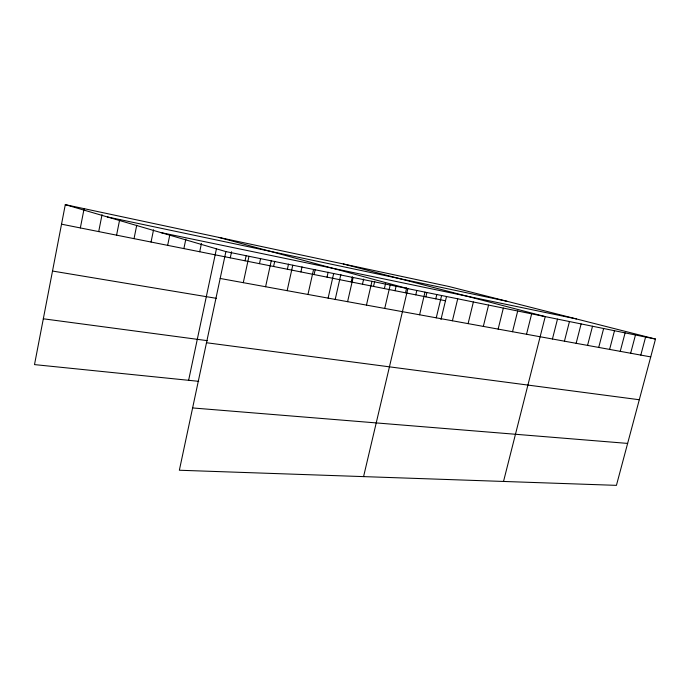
<?xml version="1.0" encoding="UTF-8"?>
<svg xmlns="http://www.w3.org/2000/svg" width="690" height="690" viewBox="0 0 690 690"><rect width="100%" height="100%" fill="white"/><g stroke="black" fill="none" stroke-linecap="round" stroke-linejoin="round"><path stroke-width="1.03" d="M65.291 204.645L225.889 251.591L179.357 470.244L616.429 485.355L655.5 339.066L448.923 286.497L65.291 204.645L34.5 364.605L198.746 381.337M80.35 227.933L84.111 208.665M98.705 231.59L102.034 214.685M116.584 235.161L119.706 219.515M134.032 238.645L136.732 225.259M151.05 242.035L153.534 229.839M167.661 245.347L169.731 235.307M183.876 248.581L185.843 239.137M199.712 251.746L201.446 243.449M188.62 380.311L216.47 248.676M230.279 257.844L231.573 251.764M245.045 260.786L246.123 255.783M243.285 282.676L248.978 256.292M259.474 263.666L260.622 258.414M265.598 286.738L271.256 260.829M273.585 266.478L274.724 261.286M287.385 269.238L288.524 264.098M287.144 290.663L292.776 265.21M300.892 271.929L302.022 266.849M307.973 294.457L313.571 269.445M314.097 274.56L315.227 269.54M327.034 277.139L328.147 272.179M328.112 298.123L333.675 273.533M335.15 299.641L340.877 274.43M351.184 281.96L352.374 276.776M347.596 301.677L353.125 277.501M362.466 284.211L363.647 279.079M366.459 305.109L371.953 281.33M373.531 286.419L374.713 281.33M384.39 288.584L385.563 283.547M384.727 308.439L390.195 285.048M395.051 290.714L396.215 285.72M405.504 292.802L406.669 287.859M363.57 476.618L407.859 288.644L218.859 237.412M415.777 294.846L416.769 290.654M419.598 314.795L424.988 292.129M425.859 296.855L426.851 292.698M435.761 298.83L436.744 294.716M436.253 317.831L441.609 295.51M440.97 319.53L446.464 296.691M452.407 320.772L457.729 298.796M468.096 323.627L473.375 301.978M483.328 326.405L488.572 305.075M498.137 329.104L503.346 308.085M512.523 331.726L517.698 311.009M526.522 334.279L531.654 313.846M503.527 481.448L545.229 316.615L343.258 263.951M552.431 338.997L557.494 319.108M564.429 341.179L569.457 321.549M576.133 343.318L581.127 323.921M587.561 345.397L592.52 326.241M598.713 347.432L603.638 328.509M609.606 349.416L614.497 330.717M620.241 351.348L625.106 332.873M630.643 353.245L635.473 334.986M640.803 355.1L645.599 337.048M192.614 407.945L627.633 443.411M206.491 342.74L639.294 399.743M43.323 318.789L207.397 340.67M52.509 271.041L216.41 298.339M220.17 278.458L650.739 356.903M61.531 224.181L445.481 300.771M225.889 251.591L655.5 339.066M160.77 232.556L576.469 318.953M107.424 216.962L507.047 301.288"/></g></svg>
